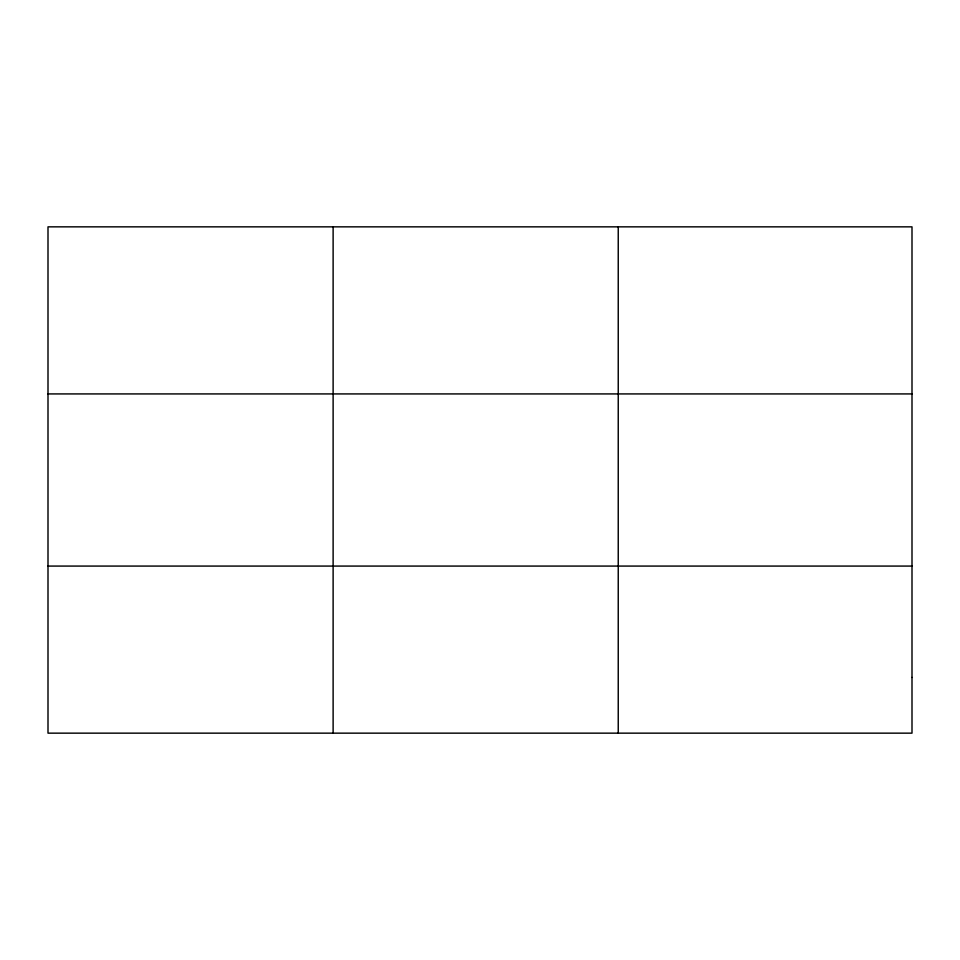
<?xml version="1.0" encoding="UTF-8"?>
<svg xmlns="http://www.w3.org/2000/svg" width="960" height="960" viewBox="0 0 960 960"><rect width="100%" height="100%" fill="white"/><g stroke="black" fill="none" stroke-linecap="round" stroke-linejoin="round"><path stroke-width="1.44" d="M333.12 226.848L333.12 733.152M618.24 226.848L618.24 733.152M48 393.924L912 393.924M48 566.076L912 566.076M912 677.46L912 733.152L48 733.152L48 226.848L912 226.848L912 677.46"/></g></svg>
